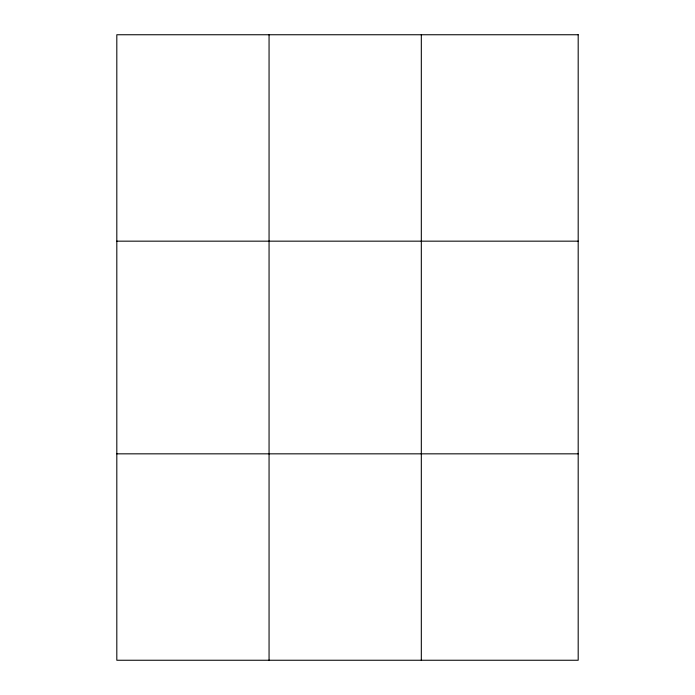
<?xml version="1.0" encoding="UTF-8"?>
<svg xmlns="http://www.w3.org/2000/svg" width="695" height="695" viewBox="0 0 695 695"><rect width="100%" height="100%" fill="white"/><g stroke="black" fill="none" stroke-linecap="round" stroke-linejoin="round"><path stroke-width="1.04" d="M269.061 34.75L269.061 660.25M421.318 34.75L421.318 660.25M116.812 241.165L578.188 241.165M116.812 453.835L578.188 453.835M578.188 34.75L578.188 660.25L116.812 660.25L116.812 34.75L578.188 34.75"/></g></svg>
